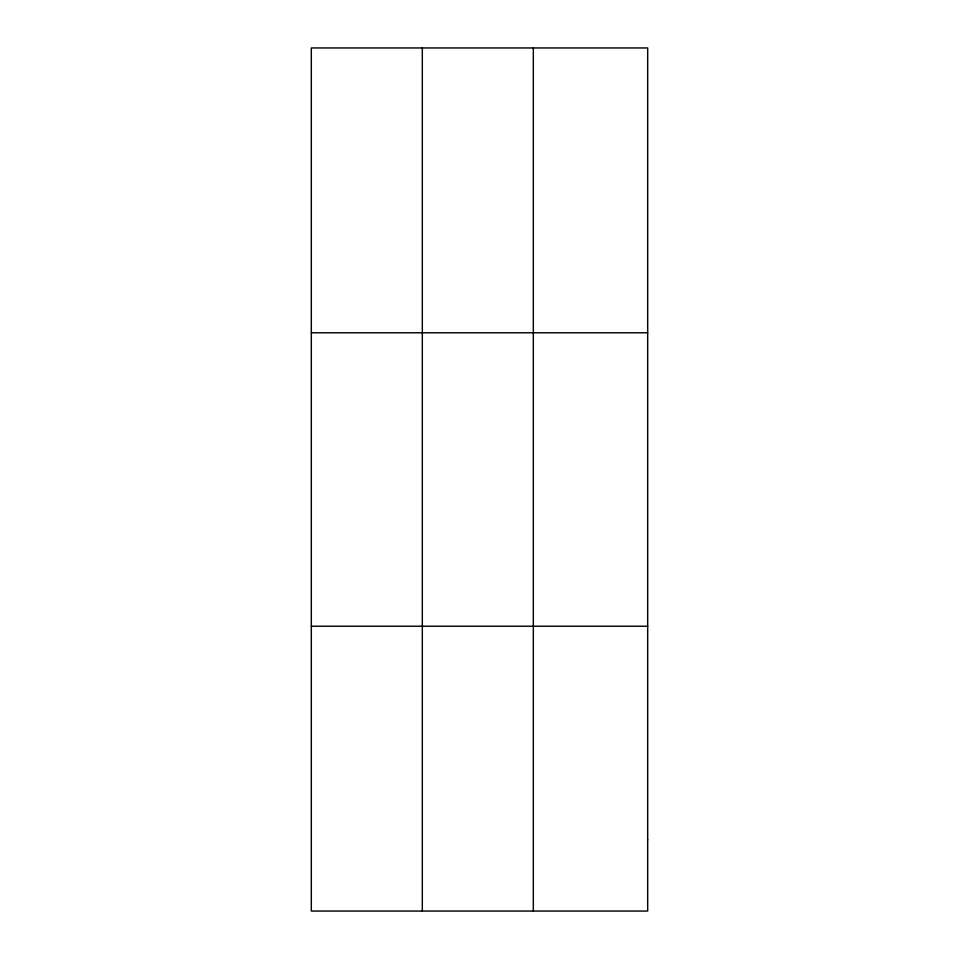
<?xml version="1.0" encoding="UTF-8"?>
<svg xmlns="http://www.w3.org/2000/svg" width="959" height="959" viewBox="0 0 959 959"><rect width="100%" height="100%" fill="white"/><g stroke="black" fill="none" stroke-linecap="round" stroke-linejoin="round"><path stroke-width="1.44" d="M422.32 47.95L422.32 911.05M533.324 47.95L533.324 911.05M311.315 332.773L647.685 332.773M311.315 626.227L647.685 626.227M647.685 839.844L647.685 911.05L311.315 911.05L311.315 47.95L647.685 47.95L647.685 839.844"/></g></svg>
